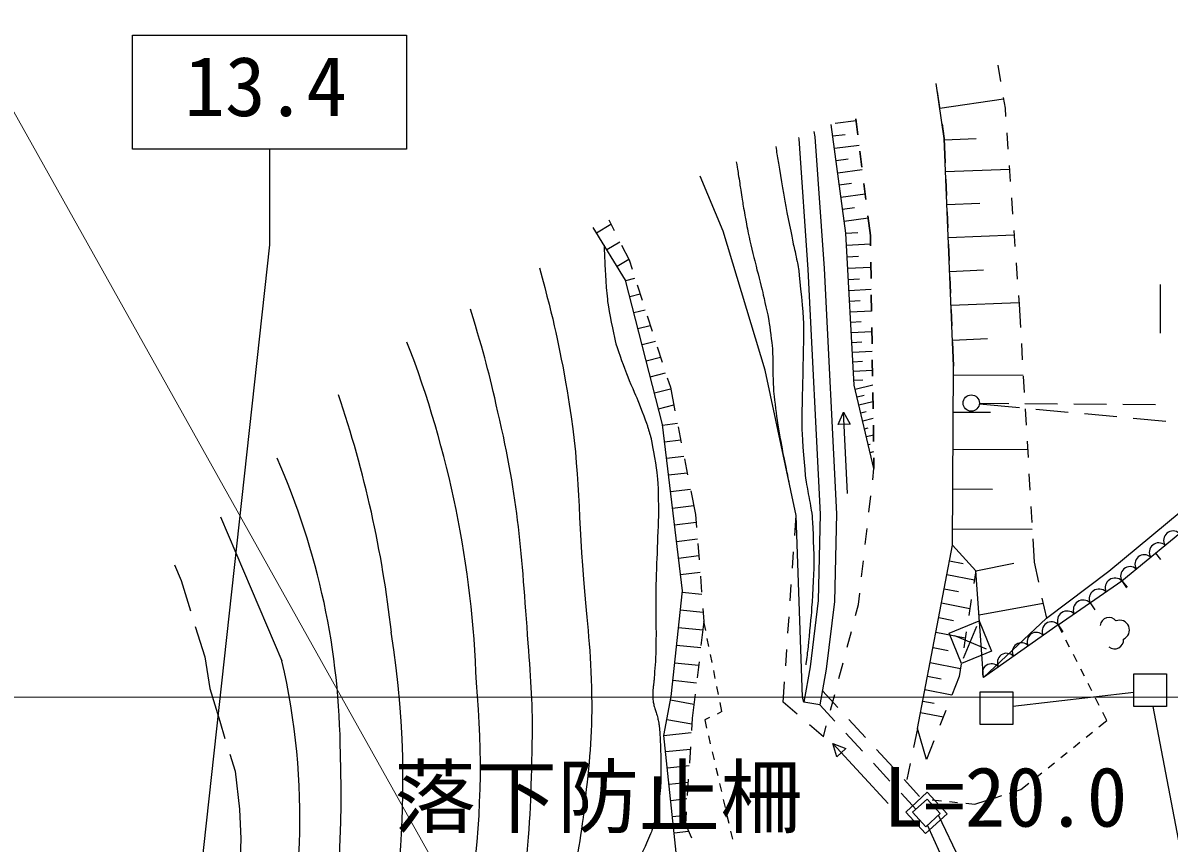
# Model space of a CAD drawing. Units: millimetres, scale not verified. Extents: x 40000 to 680000, y 20000 to 380000.
# Drawn here: x 154488 to 189635, y 321882 to 347044 of the extents above; entities that cross this region are included whole.
import ezdxf
from ezdxf.enums import TextEntityAlignment as Align

# ---------------------------------------------------------------- set-up
doc = ezdxf.new("R2010")
doc.units = ezdxf.units.MM
doc.header["$LTSCALE"] = 1000
for name, color, linetype, lineweight in [('M-BGD', 7, 'Continuous', 25), ('M-BMK-ROW', 30, 'Continuous', 25), ('M-STR-HTXT', 7, 'Continuous', 13), ('M-STR-STRC', 7, 'Continuous', 25)]:
    doc.layers.add(name, color=color, linetype=linetype, lineweight=lineweight)
doc.styles.add('ＭＳ ゴシック', font='')
doc.styles.get('ＭＳ ゴシック').set_extended_font_data('MS Gothic')

msp = doc.modelspace()

# ---------------------------------------------------------------- linework, layer by layer
at = {"layer": 'M-BGD'}
for p, q in [((184388, 345744), (184469, 345251)), ((182525, 344942), (182599, 344447)), ((182601, 344429), (184557, 344719)), ((184551, 344757), (184605, 344434)), ((180091, 343610), (180029, 344106)), ((180029, 344106), (180091, 343610)), ((184605, 344434), (184623, 344169)), ((179397, 343970), (180035, 344055)), ((182672, 343953), (182740, 343495)), ((178269, 343528), (178277, 343488)), ((178277, 343488), (178556, 339482)), ((179323, 343576), (179701, 343626)), ((182740, 343495), (182770, 342751)), ((182741, 343460), (183720, 343501)), ((184659, 343671), (184695, 343172)), ((179374, 343197), (180130, 343298)), ((180215, 342617), (180153, 343113)), ((180153, 343113), (180215, 342617)), ((179423, 342822), (179799, 342872)), ((179473, 342447), (180224, 342547)), ((182782, 342482), (184739, 342562)), ((184731, 342673), (184766, 342175)), ((179523, 342075), (179895, 342124)), ((180339, 341625), (180277, 342121)), ((180277, 342121), (180339, 341625)), ((182791, 342252), (182812, 341752)), ((179572, 341703), (180317, 341802)), ((184802, 341676), (184838, 341177)), ((179622, 341333), (179991, 341383)), ((182823, 341472), (183832, 341514)), ((172450, 341000), (172618, 340671)), ((179671, 340964), (180409, 341062)), ((180476, 340526), (180401, 341129)), ((180401, 341129), (180476, 340526)), ((182832, 341252), (182853, 340753)), ((172081, 340604), (172516, 340870)), ((179719, 340597), (180089, 340618)), ((184874, 340678), (184909, 340180)), ((172395, 340091), (172791, 340333)), ((172845, 340226), (173074, 339778)), ((179740, 340227), (180480, 340269)), ((180481, 340202), (180476, 340526)), ((180476, 340526), (180481, 340202)), ((182865, 340463), (184883, 340547)), ((182874, 340253), (182894, 339754)), ((179760, 339872), (180116, 339892)), ((172709, 339578), (173065, 339796)), ((173074, 339778), (173168, 339488)), ((179780, 339516), (180491, 339556)), ((180496, 339202), (180489, 339702)), ((180489, 339702), (180496, 339202)), ((184945, 339681), (184981, 339182)), ((172972, 339144), (173256, 339216)), ((178556, 339482), (178938, 331976)), ((179799, 339175), (180141, 339194)), ((182908, 339423), (183949, 339466)), ((182915, 339254), (182936, 338755)), ((173322, 339012), (173476, 338536)), ((179819, 338833), (180501, 338872)), ((189372, 337522), (189372, 339022)), ((173098, 338651), (173413, 338732)), ((179837, 338505), (180165, 338524)), ((180512, 338202), (180504, 338702)), ((180504, 338702), (180512, 338202)), ((182951, 338382), (185032, 338468)), ((185017, 338684), (185036, 338419)), ((173223, 338159), (173570, 338247)), ((179855, 338177), (180512, 338214)), ((182956, 338255), (182977, 337755)), ((185036, 338419), (185077, 337703)), ((173349, 337666), (173727, 337763)), ((173630, 338061), (173784, 337585)), ((179873, 337862), (180188, 337880)), ((179891, 337547), (180521, 337582)), ((180527, 337203), (180519, 337702)), ((180519, 337702), (180527, 337203)), ((173475, 337174), (173884, 337278)), ((173938, 337109), (174092, 336634)), ((179908, 337244), (180211, 337261)), ((182995, 337315), (184062, 337359)), ((182997, 337256), (183028, 336512)), ((185106, 337204), (185135, 336705)), ((173600, 336681), (174041, 336794)), ((179925, 336941), (180531, 336975)), ((179941, 336650), (180232, 336666)), ((179958, 336359), (180540, 336391)), ((180543, 336203), (180535, 336703)), ((180535, 336703), (180543, 336203)), ((173726, 336189), (174197, 336309)), ((174246, 336158), (174341, 335867)), ((179973, 336084), (180248, 336099)), ((183027, 336248), (185163, 336235)), ((185164, 336205), (185193, 335706)), ((173851, 335696), (174349, 335823)), ((174341, 335867), (174484, 335141)), ((180010, 335812), (180547, 335939)), ((180558, 335203), (180550, 335703)), ((180550, 335703), (180558, 335203)), ((173977, 335204), (174448, 335324)), ((180068, 335568), (180282, 335619)), ((180125, 335325), (180555, 335427)), ((183817, 335359), (185051, 335245)), ((183818, 335380), (184716, 335373)), ((185216, 335369), (186216, 335361)), ((186716, 335357), (187716, 335349)), ((188216, 335345), (189216, 335338)), ((179483, 334720), (179651, 335104)), ((179778, 332607), (179651, 335104)), ((179651, 335104), (179857, 334739)), ((180183, 335082), (180344, 335120)), ((183020, 335107), (184161, 335100)), ((185222, 335207), (185251, 334708)), ((185549, 335199), (186545, 335107)), ((187043, 335061), (188038, 334969)), ((174102, 334706), (174559, 334761)), ((174581, 334650), (174678, 334160)), ((179857, 334739), (179483, 334720)), ((180241, 334838), (180562, 334915)), ((180298, 334595), (180405, 334621)), ((180573, 334203), (180566, 334703)), ((180566, 334703), (180573, 334203)), ((188536, 334923), (189532, 334831)), ((174162, 334196), (174659, 334256)), ((180356, 334352), (180570, 334403)), ((180413, 334109), (180467, 334121)), ((183013, 333966), (185295, 333952)), ((185280, 334209), (185309, 333710)), ((174223, 333687), (174759, 333751)), ((174775, 333669), (174872, 333179)), ((180471, 333865), (180578, 333891)), ((180586, 333379), (180581, 333703)), ((180581, 333703), (180586, 333379)), ((174284, 333177), (174859, 333245)), ((180546, 333028), (180586, 333379)), ((185338, 333210), (185367, 332711)), ((187788, 330224), (191017, 332915)), ((174345, 332667), (174959, 332740)), ((174969, 332688), (175113, 331962)), ((180433, 332034), (180490, 332531)), ((183006, 332746), (184225, 332739)), ((174406, 332157), (175059, 332235)), ((185396, 332212), (185425, 331713)), ((188191, 329923), (191271, 332475)), ((160545, 331889), (162428, 327477)), ((175113, 331962), (175144, 331568)), ((178154, 331315), (178197, 331935)), ((178938, 331976), (178873, 329326)), ((174467, 331647), (175131, 331727)), ((180320, 331041), (180377, 331538)), ((182998, 331527), (185437, 331513)), ((174528, 331138), (175171, 331215)), ((185454, 331214), (185496, 330497)), ((175183, 331070), (175222, 330572)), ((178085, 330317), (178119, 330816)), ((189218, 330773), (189377, 330581)), ((159134, 330422), (159336, 329937)), ((174589, 330628), (175211, 330702)), ((180207, 330047), (180264, 330544)), ((182903, 330543), (183325, 330462)), ((183710, 330234), (184876, 330471)), ((185496, 330497), (185631, 329884)), ((174649, 330118), (175251, 330190)), ((175261, 330073), (175300, 329575)), ((182823, 330121), (183667, 329960)), ((183710, 330234), (183649, 329848)), ((185872, 328781), (187788, 330224)), ((159336, 329937), (159626, 329006)), ((178016, 329319), (178050, 329818)), ((182739, 329685), (183175, 329602)), ((186237, 328574), (188191, 329923)), ((188191, 329923), (188351, 329730)), ((188191, 329923), (188333, 329717)), ((188191, 329923), (188333, 329717)), ((174704, 329579), (175304, 329516)), ((180111, 329200), (180151, 329550)), ((183571, 329354), (183493, 328861)), ((185738, 329395), (185872, 328781)), ((174647, 329038), (175347, 328965)), ((175338, 329076), (175369, 328683)), ((178873, 329326), (178627, 327291)), ((180021, 328862), (180111, 329200)), ((182656, 329249), (183528, 329082)), ((183807, 328884), (185771, 329244)), ((187214, 329248), (187356, 329043)), ((175369, 328683), (175280, 327943)), ((175425, 328402), (175369, 328683)), ((177947, 328322), (177982, 328821)), ((182570, 328798), (183021, 328712)), ((182887, 328322), (183812, 328701)), ((183812, 328701), (184191, 327775)), ((183945, 326967), (185872, 328781)), ((159774, 328529), (160064, 327598)), ((174591, 328498), (175338, 328420)), ((179765, 327895), (179893, 328378)), ((182484, 328348), (183385, 328176)), ((183265, 327396), (182887, 328322)), ((183334, 327560), (183744, 328538)), ((183415, 328367), (183337, 327873)), ((186237, 328574), (183945, 326967)), ((186237, 328574), (186379, 328368)), ((186359, 328334), (186237, 328574)), ((174534, 327958), (175273, 327880)), ((175523, 327911), (175474, 328157)), ((183050, 328254), (184028, 327843)), ((186586, 327889), (186473, 328111)), ((160064, 327598), (160217, 326629)), ((175621, 327421), (175572, 327666)), ((177878, 327324), (177913, 327823)), ((182396, 327883), (182861, 327794)), ((184191, 327775), (183265, 327396)), ((186813, 327443), (186700, 327666)), ((174477, 327417), (175208, 327341)), ((175221, 327447), (175161, 326950)), ((178627, 327291), (178433, 326208)), ((179509, 326928), (179637, 327412)), ((182307, 327418), (183237, 327240)), ((183259, 327379), (183198, 326993)), ((187040, 326998), (186927, 327221)), ((174421, 326877), (175144, 326801)), ((175719, 326931), (175670, 327176)), ((182228, 327004), (182642, 326925)), ((183198, 326993), (182972, 326418)), ((160217, 326629), (160523, 325621)), ((175817, 326440), (175768, 326686)), ((177801, 326205), (177844, 326825)), ((179477, 326037), (179003, 326553)), ((182149, 326590), (182977, 326432)), ((187267, 326552), (187154, 326775)), ((174349, 326275), (175064, 326142)), ((175102, 326454), (175013, 325714)), ((175922, 325914), (175866, 326195)), ((178228, 325836), (177801, 326205)), ((178433, 326208), (178395, 326358)), ((178925, 326120), (178433, 326208)), ((179252, 325962), (179381, 326445)), ((182082, 326241), (182431, 326175)), ((187495, 326107), (187381, 326330)), ((175922, 325914), (175772, 325842)), ((179384, 325621), (178925, 326120)), ((182016, 325893), (182713, 325760)), ((182788, 325953), (182605, 325487)), ((187731, 325644), (187608, 325884)), ((160523, 325621), (160684, 325093)), ((174238, 325678), (175002, 325536)), ((175013, 325714), (174989, 325336)), ((175546, 325733), (175396, 325661)), ((175396, 325661), (175454, 325412)), ((179035, 325141), (178607, 325510)), ((179035, 325141), (179124, 325479)), ((180324, 325117), (179816, 325669)), ((187483, 325445), (187731, 325644)), ((174146, 325186), (174984, 325273)), ((175510, 325168), (175567, 324925)), ((180231, 324701), (179723, 325253)), ((181922, 325402), (181798, 324813)), ((187093, 325132), (187288, 325288)), ((174198, 324688), (174951, 324766)), ((174956, 324837), (174924, 324338)), ((181020, 323094), (179328, 324934)), ((179444, 324531), (179328, 324934)), ((179328, 324934), (179720, 324785)), ((179720, 324785), (179444, 324531)), ((182422, 325022), (182196, 324447)), ((186703, 324819), (186898, 324975)), ((160831, 324615), (160993, 324087)), ((175623, 324681), (175680, 324438)), ((181170, 324197), (180662, 324749)), ((186313, 324505), (186508, 324662)), ((160993, 324087), (161129, 322923)), ((174250, 324189), (174918, 324259)), ((175737, 324194), (175793, 323951)), ((181077, 323782), (180569, 324333)), ((181694, 324324), (181591, 323835)), ((185924, 324192), (186119, 324349)), ((174301, 323691), (174885, 323752)), ((174891, 323839), (174858, 323340)), ((175850, 323707), (175906, 323464)), ((181983, 323314), (181509, 323830)), ((185091, 323523), (185339, 323722)), ((185534, 323879), (185729, 324035)), ((181875, 322915), (181416, 323414)), ((181558, 322835), (182220, 323445)), ((182220, 323445), (182830, 322783)), ((184744, 323413), (185091, 323523)), ((174353, 323193), (174852, 323245)), ((175963, 323220), (176020, 322977)), ((181770, 322827), (182212, 323233)), ((182212, 323233), (182618, 322792)), ((182370, 323211), (182653, 323182)), ((182901, 323156), (183150, 323130)), ((183399, 323104), (183681, 323075)), ((183681, 323075), (184029, 323186)), ((184267, 323261), (184505, 323337)), ((161129, 322923), (161173, 322016)), ((174405, 322695), (174819, 322738)), ((174826, 322841), (174801, 322462)), ((176076, 322733), (176133, 322490)), ((182168, 322173), (181558, 322835)), ((182176, 322385), (181770, 322827)), ((182830, 322783), (182168, 322173)), ((182618, 322792), (182176, 322385)), ((183228, 321348), (182563, 322741)), ((174801, 322462), (174991, 322044)), ((182807, 321140), (182232, 322436)), ((161173, 322016), (161149, 321412)), ((174456, 322196), (174901, 322243)), ((176189, 322246), (176246, 322002))]:
    msp.add_line(p, q, dxfattribs=at)
for points in [[(182995, 331027), (183028, 336512), (182740, 343495), (182490, 345182)], [(180586, 333379), (179982, 335933), (179719, 340598), (179277, 343923)], [(178742, 343714), (178773, 343553), (179055, 339512), (179438, 331983), (179372, 329289), (179121, 327217), (178925, 326120)], [(178395, 326358), (178197, 331935), (177245, 336392), (175960, 340654), (175252, 342347)], [(174554, 317223), (175401, 319205), (174560, 321201), (174146, 325187), (174368, 326380), (174709, 329622), (174100, 334719), (172970, 339152), (171978, 340771)], [(182196, 324447), (181922, 325402), (182995, 331027)], [(183945, 326967), (183710, 330234), (182995, 331027)]]:
    msp.add_lwpolyline(points, dxfattribs=at)
msp.add_circle((183568, 335382), 250, dxfattribs=at)
for centre, radius, start, end in [((136550, 325765), 31859, 1.8536, 21.1371), ((131301, 324508), 34698, 6.3586, 18.707), ((141587, 324526), 22635, 0.2468, 23.8958), ((189755, 331169), 288, 47.279, 212.0306), ((189316, 330805), 288, 47.279, 212.0306), ((188876, 330440), 288, 47.279, 212.0306), ((188436, 330075), 288, 47.279, 212.0306), ((187976, 329712), 301, 44.389, 204.8093), ((186999, 329038), 301, 44.389, 204.8093), ((187487, 329375), 301, 44.389, 204.8093), ((186510, 328701), 301, 44.389, 204.8093), ((186026, 328388), 282, 41.5068, 208.5802), ((187793, 328537), 268, 36.9052, 176.1523), ((188121, 328420), 300, 292.2394, 112.2394), ((136769, 323780), 29374, 334.8143, 8.9522), ((185567, 328066), 282, 41.5068, 208.5802), ((185109, 327745), 282, 41.5068, 208.5802), ((187969, 328107), 268, 228.3264, 7.5735), ((184651, 327423), 282, 41.5068, 208.5802), ((142075, 322701), 20906, 342.2994, 13.2033), ((184192, 327102), 282, 41.5068, 208.5802), ((141519, 324224), 26997, 337.8641, 5.4677), ((135742, 323331), 28509, 329.0067, 2.5978)]:
    msp.add_arc(centre, radius, start, end, dxfattribs=at)
for points, knots in [([(177573, 343256), (177587, 343162), (177600, 343083), (177609, 343027), (177651, 342761), (177781, 341963), (177828, 341698), (177876, 341433), (178035, 340640), (178087, 340376), (178097, 340330), (178128, 340191), (178139, 340144), (178149, 340098), (178179, 339959), (178189, 339913), (178199, 339866), (178229, 339727), (178238, 339680), (178247, 339633), (178277, 339494), (178281, 339446), (178313, 339124), (178410, 338156), (178422, 337832), (178434, 337504), (178405, 336519), (178400, 336191), (178395, 335868), (178362, 334896), (178372, 334572), (178381, 334261), (178464, 333330), (178494, 333020), (178499, 332964), (178534, 332797), (178544, 332742), (178555, 332685), (178588, 332515), (178599, 332458), (178610, 332399), (178642, 332221), (178651, 332162), (178661, 332098), (178692, 331908), (178695, 331843), (178710, 331562), (178746, 330718), (178743, 330437), (178740, 330143), (178687, 329263), (178665, 328970), (178649, 328738), (178577, 328046), (178553, 327816), (178543, 327722), (178509, 327441), (178495, 327348)], [0, 0, 0, 0, 1, 1, 1, 2, 2, 2, 3, 3, 3, 4, 4, 4, 5, 5, 5, 6, 6, 6, 7, 7, 7, 8, 8, 8, 9, 9, 9, 10, 10, 10, 11, 11, 11, 12, 12, 12, 13, 13, 13, 14, 14, 14, 15, 15, 15, 16, 16, 16, 17, 17, 17, 18, 18, 18, 19, 19, 19, 19]), ([(176364, 342782), (176383, 342668), (176399, 342565), (176409, 342505), (176425, 342408), (176469, 342114), (176484, 342017), (176499, 341919), (176544, 341627), (176560, 341530), (176576, 341432), (176626, 341139), (176644, 341042), (176662, 340944), (176719, 340650), (176740, 340552), (176780, 340374), (176908, 339840), (176951, 339662), (176994, 339484), (177133, 338952), (177174, 338773), (177215, 338599), (177333, 338076), (177363, 337900), (177392, 337732), (177452, 337224), (177470, 337055), (177476, 336991), (177480, 336797), (177481, 336733), (177483, 336667), (177484, 336469), (177485, 336403), (177486, 336333), (177490, 336121), (177493, 336051), (177496, 335973), (177508, 335738), (177516, 335661), (177534, 335484), (177600, 334955), (177627, 334780), (177653, 334603), (177749, 334075), (177782, 333900), (177807, 333764), (177891, 333359), (177920, 333223), (177931, 333169), (177967, 333007), (177979, 332953)], [0, 0, 0, 0, 1, 1, 1, 2, 2, 2, 3, 3, 3, 4, 4, 4, 5, 5, 5, 6, 6, 6, 7, 7, 7, 8, 8, 8, 9, 9, 9, 10, 10, 10, 11, 11, 11, 12, 12, 12, 13, 13, 13, 14, 14, 14, 15, 15, 15, 16, 16, 16, 17, 17, 17, 17]), ([(172311, 340228), (172312, 340194), (172314, 340094), (172315, 340060), (172319, 339975), (172328, 339718), (172332, 339632), (172338, 339517), (172359, 339171), (172368, 339056), (172377, 338933), (172407, 338563), (172427, 338442), (172464, 338210), (172591, 337516), (172650, 337289), (172699, 337100), (172894, 336549), (172962, 336367), (173026, 336199), (173243, 335709), (173309, 335543), (173378, 335372), (173573, 334855), (173637, 334683), (173644, 334663), (173663, 334603), (173669, 334583), (173675, 334563), (173693, 334502), (173699, 334481), (173705, 334461), (173723, 334399), (173729, 334379), (173734, 334358), (173752, 334297), (173756, 334276), (173795, 334051), (173920, 333379), (173942, 333152), (173964, 332925), (173977, 332240), (173977, 332011), (173976, 331782), (173944, 331093), (173936, 330863), (173928, 330634), (173900, 329946), (173895, 329717), (173892, 329576), (173895, 329152), (173895, 329011), (173896, 328870), (173902, 328448), (173902, 328307), (173901, 328166), (173897, 327743), (173891, 327602), (173885, 327459), (173852, 327034), (173841, 326892), (173838, 326857), (173825, 326754), (173822, 326719), (173818, 326685), (173808, 326581), (173806, 326547), (173804, 326513), (173801, 326410), (173802, 326376), (173804, 326342), (173813, 326241), (173817, 326208), (173821, 326181), (173839, 326103), (173846, 326077), (173853, 326051), (173876, 325974), (173884, 325948), (173892, 325922), (173917, 325845), (173925, 325819), (173932, 325793), (173955, 325715), (173961, 325688), (173968, 325658), (173987, 325564), (173992, 325533), (173997, 325502), (174008, 325407), (174011, 325375), (174014, 325344), (174020, 325248), (174022, 325217), (174024, 325185), (174028, 325089), (174029, 325057), (174034, 324916), (174052, 324493), (174053, 324352), (174055, 324211), (174052, 323788), (174043, 323648), (174034, 323508), (173989, 323089), (173963, 322952), (173936, 322813), (173822, 322403), (173777, 322269), (173743, 322168), (173610, 321877), (173566, 321780), (173523, 321683), (173384, 321396), (173344, 321297), (173305, 321203), (173196, 320915), (173173, 320816), (173150, 320721), (173118, 320429), (173115, 320332), (173114, 320276), (173141, 320109), (173152, 320054), (173162, 319997), (173205, 319829), (173219, 319773), (173233, 319716), (173278, 319545), (173290, 319487), (173303, 319429), (173335, 319253), (173340, 319194), (173346, 319135), (173351, 318958), (173348, 318899), (173344, 318840), (173321, 318665), (173308, 318607), (173296, 318551), (173245, 318384), (173223, 318330), (173202, 318277), (173123, 318126), (173092, 318078), (173065, 318034), (172968, 317913), (172934, 317874), (172899, 317835), (172788, 317725), (172751, 317688), (172713, 317651), (172596, 317543), (172558, 317505), (172520, 317468), (172406, 317354), (172371, 317313), (172329, 317264), (172209, 317113), (172174, 317060), (172138, 317007), (172043, 316840), (172016, 316782), (171990, 316725), (171926, 316547), (171911, 316486), (171897, 316426), (171878, 316242), (171870, 316180), (171870, 316172), (171870, 316148), (171870, 316140), (171871, 316132), (171871, 316108), (171871, 316100), (171872, 316092), (171872, 316067), (171873, 316059), (171873, 316051), (171874, 316027), (171873, 316019), (171863, 315900), (171838, 315542), (171817, 315424), (171796, 315304), (171699, 314952), (171665, 314835), (171631, 314719), (171511, 314376), (171474, 314261), (171439, 314150), (171331, 313821), (171302, 313709), (171268, 313575), (171188, 313168), (171162, 313032), (171136, 312896), (171074, 312486), (171043, 312351), (171010, 312202), (170896, 311756), (170844, 311613), (170779, 311438), (170541, 310930), (170460, 310762), (170430, 310700), (170322, 310523), (170286, 310463), (170253, 310409), (170152, 310247), (170118, 310193), (170093, 310154), (170017, 310036), (169992, 309997), (169982, 309982), (169952, 309937), (169942, 309922)], [0, 0, 0, 0, 1, 1, 1, 2, 2, 2, 3, 3, 3, 4, 4, 4, 5, 5, 5, 6, 6, 6, 7, 7, 7, 8, 8, 8, 9, 9, 9, 10, 10, 10, 11, 11, 11, 12, 12, 12, 13, 13, 13, 14, 14, 14, 15, 15, 15, 16, 16, 16, 17, 17, 17, 18, 18, 18, 19, 19, 19, 20, 20, 20, 21, 21, 21, 22, 22, 22, 23, 23, 23, 24, 24, 24, 25, 25, 25, 26, 26, 26, 27, 27, 27, 28, 28, 28, 29, 29, 29, 30, 30, 30, 31, 31, 31, 32, 32, 32, 33, 33, 33, 34, 34, 34, 35, 35, 35, 36, 36, 36, 37, 37, 37, 38, 38, 38, 39, 39, 39, 40, 40, 40, 41, 41, 41, 42, 42, 42, 43, 43, 43, 44, 44, 44, 45, 45, 45, 46, 46, 46, 47, 47, 47, 48, 48, 48, 49, 49, 49, 50, 50, 50, 51, 51, 51, 52, 52, 52, 53, 53, 53, 54, 54, 54, 55, 55, 55, 56, 56, 56, 57, 57, 57, 58, 58, 58, 59, 59, 59, 60, 60, 60, 61, 61, 61, 62, 62, 62, 63, 63, 63, 64, 64, 64, 65, 65, 65, 66, 66, 66, 67, 67, 67, 68, 68, 68, 69, 69, 69, 70, 70, 70, 71, 71, 71, 72, 72, 72, 72]), ([(170327, 339534), (170799, 337787), (170913, 337248), (171174, 335759), (171566, 333529), (171499, 332241), (171675, 329982), (171784, 328586), (171907, 327805), (171928, 326404), (171947, 325101), (171856, 324370), (171713, 323075), (171586, 321932), (171451, 321300), (171241, 320169), (171046, 319120), (170900, 318539), (170674, 317496), (170452, 316472), (170369, 315888), (170093, 314877), (169859, 314017), (169763, 313723), (169411, 312699)], [0, 0, 0, 0, 1, 1, 1, 2, 2, 2, 3, 3, 3, 4, 4, 4, 5, 5, 5, 6, 6, 6, 7, 7, 7, 8, 8, 8, 8]), ([(167147, 311665), (167745, 312820), (167912, 313184), (168314, 314195), (168863, 315576), (169060, 316394), (169402, 317840), (169691, 319066), (169754, 319775), (169892, 321026), (170060, 322551), (170076, 323414), (170106, 324948), (170130, 326145), (170071, 326817), (169984, 328011), (169780, 330798), (169688, 332383), (169056, 335105), (168767, 336349), (168667, 336803), (168209, 338263)], [0, 0, 0, 0, 1, 1, 1, 2, 2, 2, 3, 3, 3, 4, 4, 4, 5, 5, 5, 6, 6, 6, 7, 7, 7, 7])]:
    msp.add_open_spline(points, degree=3, knots=knots, dxfattribs=at)
at = {"layer": 'M-BMK-ROW'}
for p, q in [((184840, 326078), (188551, 326511)), ((190279, 320142), (189148, 326068))]:
    msp.add_line(p, q, dxfattribs=at)
for points in [[(189554, 326068), (188552, 326068), (188551, 327070), (189554, 327071)], [(184840, 325518), (183837, 325518), (183837, 326520), (184839, 326520)]]:
    msp.add_lwpolyline(points, close=True, dxfattribs=at)
at = {"layer": 'M-STR-HTXT'}
for p, q in [((183321, 292291), (146845, 357461)), ((68155, 326360), (568156, 326360))]:
    msp.add_line(p, q, dxfattribs=at)
at = {"layer": 'M-STR-STRC'}
for p, q in [((157850, 346672), (166250, 346672)), ((157850, 343172), (157850, 346672)), ((166250, 346672), (166250, 343172)), ((166250, 343172), (157850, 343172)), ((162050, 343172), (162050, 340240)), ((162050, 340240), (156806, 292349))]:
    msp.add_line(p, q, dxfattribs=at)

# ---------------------------------------------------------------- texts
at = {"layer": 'M-STR-HTXT', "style": 'ＭＳ ゴシック'}
msp.add_text('落下防止柵\u3000L=20.0', height=1833, dxfattribs=at).set_placement((165872, 321837), align=Align.BOTTOM_LEFT)
at = {"layer": 'M-STR-STRC', "style": 'ＭＳ ゴシック'}
msp.add_text('13.4', height=1833, dxfattribs=at).set_placement((159437, 343635), align=Align.BOTTOM_LEFT)

doc.saveas('drawing.dxf')
